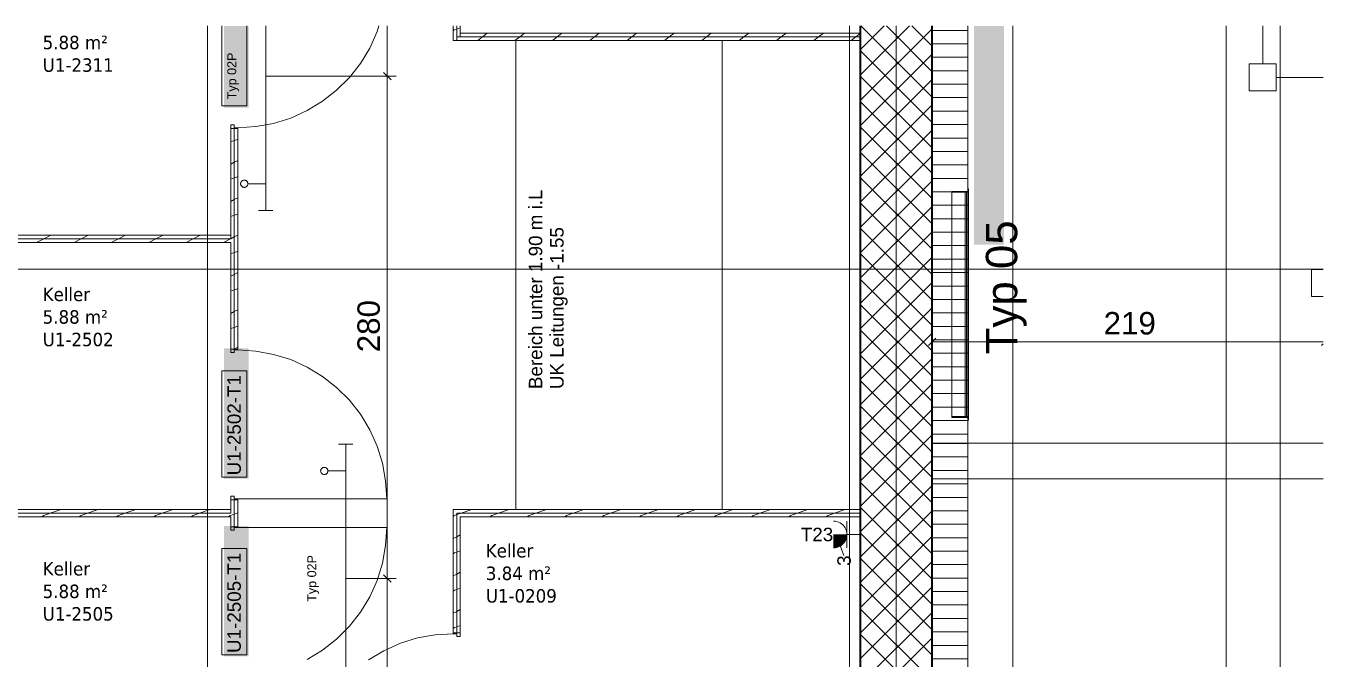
# Model space of a CAD drawing. Extents: x -1132 to 613, y -179 to 712.
# Drawn here: x 30.1 to 174.7, y 286.6 to 357.2 of the extents above; entities that cross this region are included whole.
import ezdxf
from ezdxf.lldxf.tags import DXFTag

# ---------------------------------------------------------------- set-up
doc = ezdxf.new("R2010")
doc.units = 0
doc.layers.get('0').update_dxf_attribs({"lineweight": 13})
for name, color, linetype, lineweight in [('A-AREA-____-IDEN', 7, 'Continuous', 5), ('A-DETL-____-HDLN', 7, '_Verdeckte Linien_', 9), ('A-DOOR-____-IDEN', 7, 'Continuous', 5), ('A-DOOR-FRAM-MCUT', 7, 'Continuous', 9), ('A-DOOR-OPNG-OTLN', 7, 'Continuous', 9), ('A-FLOR-____-OVHD', 7, 'Strichpunkt - Fein', 9), ('A-WALL-____-MCUT', 7, 'Continuous', 35), ('A-WALL-____-PATT', 7, 'Continuous', 35), ('A-WALL-FNSH-MCUT', 7, 'Continuous', 35), ('E-LITE-EQPM-OTLN', 7, 'Continuous', 9), ('S-COLS-____-OTLN', 7, 'Continuous', 9), ('S-GRID-____-OTLN', 7, 'Continuous', 5), ('Text', 7, 'Continuous', 5)]:
    doc.layers.add(name, color=color, linetype=linetype, lineweight=lineweight)
for name, color, linetype, lineweight, true_color in [('A-DETL-____-OTLN', 5, 'Continuous', 9, 0x0000ff), ('EL01_VVV_Mass', 7, 'Continuous', 13, 0xb2b200), ('EL01_WAN_HLKS', 5, 'Continuous', 13, 0x0000ff), ('EL01_WAN_Kraft', 1, 'Continuous', 13, 0xff0000), ('EL01_WAN_Leuchten', 7, 'Continuous', 13, 0x0080ff), ('EL01_WAN_Leuchtentyp', 7, 'Continuous', 13, 0x0099ff)]:
    doc.layers.add(name, color=color, linetype=linetype, lineweight=lineweight, true_color=true_color)
doc.styles.get("Standard").update_dxf_attribs({"font": 'arial.ttf'})
tags = doc.linetypes.add('_Rasterlinie_', pattern=[0.375, 0.2, -0.05, 0.075, -0.05]).pattern_tags.tags
tags[10:11] = [DXFTag(74, 4), DXFTag(75, 0), DXFTag(340, '0'), DXFTag(46, 1.0), DXFTag(50, 0.0), DXFTag(44, 0.0), DXFTag(45, 0.0)]
tags[8:9] = [DXFTag(74, 4), DXFTag(75, 0), DXFTag(340, '0'), DXFTag(46, 1.0), DXFTag(50, 0.0), DXFTag(44, 0.0), DXFTag(45, 0.0)]
tags[6:7] = [DXFTag(74, 4), DXFTag(75, 0), DXFTag(340, '0'), DXFTag(46, 1.0), DXFTag(50, 0.0), DXFTag(44, 0.0), DXFTag(45, 0.0)]
tags[4:5] = [DXFTag(74, 4), DXFTag(75, 0), DXFTag(340, '0'), DXFTag(46, 1.0), DXFTag(50, 0.0), DXFTag(44, 0.0), DXFTag(45, 0.0)]
tags = doc.linetypes.add('_Verdeckte Linien_', pattern=[0.15, 0.1, -0.05]).pattern_tags.tags
tags[6:7] = [DXFTag(74, 4), DXFTag(75, 0), DXFTag(340, '0'), DXFTag(46, 1.0), DXFTag(50, 0.0), DXFTag(44, 0.0), DXFTag(45, 0.0)]
tags[4:5] = [DXFTag(74, 4), DXFTag(75, 0), DXFTag(340, '0'), DXFTag(46, 1.0), DXFTag(50, 0.0), DXFTag(44, 0.0), DXFTag(45, 0.0)]
tags = doc.linetypes.add('Gestrichelt', pattern=[0.1, 0.05, -0.05]).pattern_tags.tags
tags[6:7] = [DXFTag(74, 4), DXFTag(75, 0), DXFTag(340, '0'), DXFTag(46, 1.0), DXFTag(50, 0.0), DXFTag(44, 0.0), DXFTag(45, 0.0)]
tags[4:5] = [DXFTag(74, 4), DXFTag(75, 0), DXFTag(340, '0'), DXFTag(46, 1.0), DXFTag(50, 0.0), DXFTag(44, 0.0), DXFTag(45, 0.0)]
tags = doc.linetypes.add('Strichpunkt - Fein', pattern=[0.2, 0.1, -0.05, 0, -0.05]).pattern_tags.tags
tags[10:11] = [DXFTag(74, 4), DXFTag(75, 0), DXFTag(340, '0'), DXFTag(46, 1.0), DXFTag(50, 0.0), DXFTag(44, 0.0), DXFTag(45, 0.0)]
tags[8:9] = [DXFTag(74, 4), DXFTag(75, 0), DXFTag(340, '0'), DXFTag(46, 1.0), DXFTag(50, 0.0), DXFTag(44, 0.0), DXFTag(45, 0.0)]
tags[6:7] = [DXFTag(74, 4), DXFTag(75, 0), DXFTag(340, '0'), DXFTag(46, 1.0), DXFTag(50, 0.0), DXFTag(44, 0.0), DXFTag(45, 0.0)]
tags[4:5] = [DXFTag(74, 4), DXFTag(75, 0), DXFTag(340, '0'), DXFTag(46, 1.0), DXFTag(50, 0.0), DXFTag(44, 0.0), DXFTag(45, 0.0)]

# ---------------------------------------------------------------- blocks, each defined once
blk = doc.blocks.new('Referenz-A0UJ2V7QXE', base_point=(-1140.16, -173.77))
at = {"layer": 'A-DETL-____-HDLN', "color": 0, "linetype": '_Verdeckte Linien_', "ltscale": 0.13}
for p, q in [((163.91, -102.04), (163.91, 357.16)), ((163.91, 357.16), (163.91, -102.04)), ((169.91, 357.16), (169.91, 205.56)), ((169.91, 306.73), (169.91, 205.56))]:
    blk.add_line(p, q, dxfattribs=at)
at = {"layer": 'A-DETL-____-OTLN', "color": 0, "linetype": 'Gestrichelt', "ltscale": 0.13}
for p, q in [((84.71, 355.55), (84.71, 303.24)), ((107.71, 303.24), (107.71, 355.55))]:
    blk.add_line(p, q, dxfattribs=at)
at = {"layer": 'A-DOOR-____-IDEN', "color": 0, "linetype": 'Continuous', "ltscale": 0.13}
for p, q in [((51.92, 348.24), (51.92, 357.16)), ((54.7, 357.16), (54.7, 348.24)), ((54.7, 348.24), (51.92, 348.24)), ((51.92, 306.86), (51.92, 318.7)), ((51.92, 318.7), (54.7, 318.7)), ((54.7, 318.7), (54.7, 306.86)), ((54.7, 306.86), (51.92, 306.86)), ((51.92, 287.06), (51.92, 298.9)), ((51.92, 298.9), (54.7, 298.9)), ((54.7, 298.9), (54.7, 287.06)), ((54.7, 287.06), (51.92, 287.06))]:
    blk.add_line(p, q, dxfattribs=at)
at = {"layer": 'A-DOOR-____-IDEN', "color": 7, "linetype": 'Continuous', "ltscale": 0.13, "true_color": 0xffffff}
for points in [[(52.17, 348.07), (54.92, 348.07), (52.17, 357.16)], [(54.92, 348.07), (52.17, 357.16), (54.92, 357.16)], [(52.17, 306.69), (54.92, 306.69), (52.17, 321.23)], [(54.92, 306.69), (52.17, 321.23), (54.92, 321.23)], [(52.17, 286.89), (54.92, 286.89), (52.17, 301.43)], [(54.92, 286.89), (52.17, 301.43), (54.92, 301.43)]]:
    blk.add_solid(points, dxfattribs=at)
at = {"layer": 'A-DOOR-FRAM-MCUT', "color": 0, "linetype": 'Continuous', "ltscale": 0.13}
for p, q in [((52.91, 346.12), (53.31, 346.12)), ((52.91, 345.72), (52.91, 346.12)), ((53.71, 345.72), (52.91, 345.72)), ((53.31, 346.12), (53.31, 345.82)), ((53.31, 345.82), (53.71, 345.82)), ((53.71, 345.82), (53.71, 345.72)), ((53.71, 321.14), (52.91, 321.14)), ((52.91, 321.14), (52.91, 320.74)), ((53.71, 321.04), (53.71, 321.14)), ((52.91, 320.74), (53.31, 320.74)), ((53.31, 320.74), (53.31, 321.04)), ((53.31, 321.04), (53.71, 321.04)), ((53.31, 304.74), (52.91, 304.74)), ((52.91, 304.74), (52.91, 304.34)), ((52.91, 304.34), (53.71, 304.34)), ((53.31, 304.44), (53.31, 304.74)), ((53.71, 304.44), (53.31, 304.44)), ((53.71, 304.34), (53.71, 304.44)), ((52.91, 301.34), (53.71, 301.34)), ((52.91, 300.94), (52.91, 301.34)), ((53.31, 300.94), (52.91, 300.94)), ((53.31, 301.24), (53.31, 300.94)), ((53.71, 301.24), (53.31, 301.24)), ((53.71, 301.34), (53.71, 301.24)), ((77.71, 289.51), (78.51, 289.51)), ((77.71, 289.41), (77.71, 289.51)), ((78.11, 289.41), (77.71, 289.41)), ((78.11, 289.11), (78.11, 289.41)), ((78.51, 289.51), (78.51, 289.11)), ((78.51, 289.11), (78.11, 289.11))]:
    blk.add_line(p, q, dxfattribs=at)
at = {"layer": 'A-DOOR-OPNG-OTLN', "color": 0, "linetype": 'Continuous', "ltscale": 0.13}
for p, q in [((68.41, 354.7), (69.23, 356.53)), ((69.23, 356.53), (69.43, 357.16)), ((67.37, 352.99), (68.41, 354.7)), ((66.14, 351.41), (67.37, 352.99)), ((64.72, 349.99), (66.14, 351.41)), ((61.43, 347.72), (63.14, 348.76)), ((63.14, 348.76), (64.72, 349.99)), ((59.6, 346.9), (61.43, 347.72)), ((53.71, 345.82), (55.71, 345.94)), ((55.71, 345.94), (57.69, 346.3)), ((57.69, 346.3), (59.6, 346.9)), ((55.71, 320.92), (53.71, 321.04)), ((57.69, 320.55), (55.71, 320.92)), ((59.6, 319.96), (57.69, 320.55)), ((61.43, 319.14), (59.6, 319.96)), ((63.14, 318.1), (61.43, 319.14)), ((64.72, 316.86), (63.14, 318.1)), ((66.14, 315.44), (64.72, 316.86)), ((67.37, 313.87), (66.14, 315.44)), ((68.41, 312.15), (67.37, 313.87)), ((69.23, 310.32), (68.41, 312.15)), ((69.83, 308.41), (69.23, 310.32)), ((70.19, 306.44), (69.83, 308.41)), ((70.31, 304.44), (70.19, 306.44)), ((53.71, 304.44), (70.31, 304.44)), ((53.71, 301.24), (70.31, 301.24)), ((70.19, 299.24), (70.31, 301.24)), ((69.83, 297.26), (70.19, 299.24)), ((69.23, 295.35), (69.83, 297.26)), ((68.41, 293.52), (69.23, 295.35)), ((67.37, 291.81), (68.41, 293.52)), ((66.14, 290.23), (67.37, 291.81)), ((64.72, 288.81), (66.14, 290.23)), ((75.71, 289.29), (73.74, 288.93)), ((77.71, 289.41), (75.71, 289.29)), ((63.14, 287.57), (64.72, 288.81)), ((71.83, 288.34), (70, 287.51)), ((73.74, 288.93), (71.83, 288.34)), ((61.43, 286.54), (63.14, 287.57)), ((70, 287.51), (68.28, 286.48))]:
    blk.add_line(p, q, dxfattribs=at)
at = {"layer": 'A-FLOR-____-OVHD', "color": 0, "linetype": 'Strichpunkt - Fein', "ltscale": 0.13}
for p, q in [((121.91, 357.16), (121.91, 212.76)), ((174.71, 310.66), (131.11, 310.66)), ((131.11, 306.66), (174.71, 306.66))]:
    blk.add_line(p, q, dxfattribs=at)
at = {"layer": 'A-WALL-____-MCUT', "color": 0, "linetype": 'Continuous', "lineweight": 9, "ltscale": 0.13}
for p, q in [((78.11, 355.55), (78.11, 357.16)), ((123.11, 355.95), (78.11, 355.95)), ((78.51, 356.35), (78.51, 355.95)), ((135.11, 211.56), (135.11, 357.16)), ((53.31, 321.14), (53.31, 345.72)), ((52.91, 333.43), (-96.59, 333.43)), ((52.91, 333.43), (52.91, 333.83)), ((53.31, 301.34), (53.31, 304.34)), ((52.91, 302.84), (-101.49, 302.84)), ((52.91, 302.84), (52.91, 303.24)), ((123.11, 302.84), (78.11, 302.84)), ((78.11, 289.51), (78.11, 302.84))]:
    blk.add_line(p, q, dxfattribs=at)
at = {"layer": 'A-WALL-____-MCUT', "color": 0, "linetype": 'Continuous', "ltscale": 0.35}
for p, q in [((123.11, 357.16), (123.11, 355.95)), ((123.11, 355.95), (123.11, 211.56)), ((131.11, 211.56), (131.11, 357.16))]:
    blk.add_line(p, q, dxfattribs=at)
at = {"layer": 'A-WALL-____-PATT', "color": 0, "linetype": 'Continuous', "lineweight": 9, "ltscale": 0.13}
for p, q in [((77.84, 356.72), (77.71, 356.63)), ((78.11, 356.82), (77.87, 356.74)), ((78.51, 356.95), (78.11, 356.82)), ((80.98, 355.95), (80.45, 355.55)), ((81.51, 356.35), (80.98, 355.95)), ((85.14, 355.95), (84.61, 355.55)), ((85.68, 356.35), (85.14, 355.95)), ((89.31, 355.95), (88.78, 355.55)), ((89.84, 356.35), (89.31, 355.95)), ((93.47, 355.95), (92.94, 355.55)), ((94.01, 356.35), (93.47, 355.95)), ((97.64, 355.95), (97.11, 355.55)), ((98.17, 356.35), (97.64, 355.95)), ((101.8, 355.95), (101.27, 355.55)), ((102.34, 356.35), (101.8, 355.95)), ((105.97, 355.95), (105.44, 355.55)), ((106.5, 356.35), (105.97, 355.95)), ((110.13, 355.95), (109.6, 355.55)), ((110.67, 356.35), (110.13, 355.95)), ((114.3, 355.95), (113.77, 355.55)), ((114.83, 356.35), (114.3, 355.95)), ((118.46, 355.95), (117.93, 355.55)), ((119, 356.35), (118.46, 355.95)), ((122.63, 355.95), (122.1, 355.55)), ((123.11, 356.32), (122.63, 355.95)), ((123.11, 354.5), (125.77, 357.16)), ((123.11, 351.68), (128.6, 357.16)), ((123.11, 348.85), (131.11, 356.85)), ((131.11, 349.24), (123.19, 357.16)), ((131.11, 352.06), (126.02, 357.16)), ((131.11, 354.89), (128.84, 357.16)), ((131.11, 356.67), (135.11, 356.67)), ((131.11, 346.41), (123.11, 354.41)), ((131.11, 355.17), (135.11, 355.17)), ((123.11, 346.02), (131.11, 354.02)), ((131.11, 353.67), (135.11, 353.67)), ((131.11, 343.58), (123.11, 351.58)), ((131.11, 352.17), (135.11, 352.17)), ((123.11, 343.19), (131.11, 351.19)), ((131.11, 350.67), (135.11, 350.67)), ((131.11, 340.75), (123.11, 348.75)), ((131.11, 349.17), (135.11, 349.17)), ((123.11, 340.36), (131.11, 348.36)), ((131.11, 347.67), (135.11, 347.67)), ((131.11, 337.92), (123.11, 345.92)), ((131.11, 346.17), (135.11, 346.17)), ((53.31, 344.39), (52.91, 344.25)), ((53.71, 344.52), (53.31, 344.39)), ((123.11, 337.53), (131.11, 345.53)), ((131.11, 344.67), (135.11, 344.67)), ((131.11, 335.09), (123.11, 343.09)), ((131.11, 343.17), (135.11, 343.17)), ((53.31, 341.97), (52.91, 341.77)), ((53.71, 342.17), (53.31, 341.97)), ((123.11, 334.7), (131.11, 342.7)), ((131.11, 341.67), (135.11, 341.67)), ((53.31, 340.22), (52.91, 340.09)), ((53.71, 340.35), (53.31, 340.22)), ((131.11, 332.27), (123.11, 340.27)), ((131.11, 340.17), (135.11, 340.17)), ((123.11, 331.88), (131.11, 339.88)), ((131.11, 338.67), (135.11, 338.67)), ((53.31, 337.8), (52.91, 337.6)), ((53.71, 338), (53.31, 337.8)), ((131.11, 329.44), (123.11, 337.44)), ((123.11, 329.05), (131.11, 337.05)), ((131.11, 337.17), (135.11, 337.17)), ((53.31, 336.06), (52.91, 335.92)), ((53.71, 336.19), (53.31, 336.06)), ((131.11, 335.67), (135.11, 335.67)), ((131.11, 326.61), (123.11, 334.61)), ((123.11, 326.22), (131.11, 334.22)), ((131.11, 334.17), (135.11, 334.17)), ((32.07, 333.43), (31.27, 333.03)), ((32.87, 333.83), (32.07, 333.43)), ((36.24, 333.43), (35.44, 333.03)), ((37.04, 333.83), (36.24, 333.43)), ((40.4, 333.43), (39.6, 333.03)), ((41.2, 333.83), (40.4, 333.43)), ((44.57, 333.43), (43.77, 333.03)), ((45.37, 333.83), (44.57, 333.43)), ((48.73, 333.43), (47.93, 333.03)), ((49.53, 333.83), (48.73, 333.43)), ((52.9, 333.43), (52.1, 333.03)), ((52.91, 333.44), (52.9, 333.43)), ((53.31, 333.64), (52.91, 333.44)), ((53.71, 333.84), (53.31, 333.64)), ((131.11, 332.67), (135.11, 332.67)), ((53.31, 331.89), (52.91, 331.76)), ((53.71, 332.02), (53.31, 331.89)), ((131.11, 323.78), (123.11, 331.78)), ((123.11, 323.39), (131.11, 331.39)), ((131.11, 331.17), (135.11, 331.17)), ((53.31, 329.47), (52.91, 329.27)), ((53.71, 329.67), (53.31, 329.47)), ((131.11, 320.95), (123.11, 328.95)), ((123.11, 320.56), (131.11, 328.56)), ((131.11, 329.67), (135.11, 329.67)), ((53.31, 327.73), (52.91, 327.59)), ((53.71, 327.86), (53.31, 327.73)), ((131.11, 328.17), (135.11, 328.17)), ((53.71, 325.51), (53.31, 325.31)), ((131.11, 318.12), (123.11, 326.12)), ((123.11, 317.73), (131.11, 325.73)), ((131.11, 326.67), (135.11, 326.67)), ((53.31, 325.31), (52.91, 325.11)), ((131.11, 325.17), (135.11, 325.17)), ((53.31, 323.56), (52.91, 323.43)), ((53.71, 323.69), (53.31, 323.56)), ((131.11, 315.3), (123.11, 323.3)), ((123.11, 314.91), (131.11, 322.91)), ((131.11, 323.67), (135.11, 323.67)), ((53.31, 321.14), (53.3, 321.14)), ((53.71, 321.34), (53.31, 321.14)), ((131.11, 322.17), (135.11, 322.17)), ((131.11, 312.47), (123.11, 320.47)), ((123.11, 312.08), (131.11, 320.08)), ((131.11, 320.67), (135.11, 320.67)), ((131.11, 319.17), (135.11, 319.17)), ((131.11, 309.64), (123.11, 317.64)), ((123.11, 309.25), (131.11, 317.25)), ((131.11, 317.67), (135.11, 317.67)), ((131.11, 316.17), (135.11, 316.17)), ((131.11, 306.81), (123.11, 314.81)), ((123.11, 306.42), (131.11, 314.42)), ((131.11, 314.67), (135.11, 314.67)), ((131.11, 313.17), (135.11, 313.17)), ((131.11, 303.98), (123.11, 311.98)), ((123.11, 303.59), (131.11, 311.59)), ((131.11, 311.67), (135.11, 311.67)), ((131.11, 310.61), (135.11, 310.61)), ((131.11, 301.15), (123.11, 309.15)), ((123.11, 300.76), (131.11, 308.76)), ((131.11, 309.11), (135.11, 309.11)), ((131.11, 307.61), (135.11, 307.61)), ((131.11, 298.32), (123.11, 306.32)), ((123.11, 297.94), (131.11, 305.94)), ((131.11, 306.11), (135.11, 306.11)), ((53.02, 304.34), (52.91, 304.28)), ((131.11, 304.61), (135.11, 304.61)), ((32.03, 302.58), (31.84, 302.44)), ((32.79, 302.84), (32.06, 302.59)), ((33.99, 303.24), (32.79, 302.84)), ((36.19, 302.58), (36, 302.44)), ((36.95, 302.84), (36.22, 302.59)), ((38.15, 303.24), (36.95, 302.84)), ((40.36, 302.58), (40.17, 302.44)), ((41.12, 302.84), (40.39, 302.59)), ((42.32, 303.24), (41.12, 302.84)), ((44.52, 302.58), (44.33, 302.44)), ((45.28, 302.84), (44.55, 302.59)), ((46.48, 303.24), (45.28, 302.84)), ((48.69, 302.58), (48.5, 302.44)), ((49.44, 302.84), (48.72, 302.59)), ((50.64, 303.24), (49.44, 302.84)), ((52.85, 302.58), (52.66, 302.44)), ((52.91, 302.6), (52.88, 302.59)), ((53.31, 302.74), (52.91, 302.6)), ((53.71, 302.87), (53.31, 302.74)), ((77.84, 302.58), (77.71, 302.48)), ((78.11, 302.68), (77.87, 302.59)), ((78.6, 302.84), (78.11, 302.68)), ((79.8, 303.24), (78.6, 302.84)), ((82.01, 302.58), (81.82, 302.44)), ((82.76, 302.84), (82.04, 302.59)), ((83.96, 303.24), (82.76, 302.84)), ((86.18, 302.58), (85.98, 302.44)), ((86.93, 302.84), (86.2, 302.59)), ((88.13, 303.24), (86.93, 302.84)), ((90.34, 302.58), (90.15, 302.44)), ((91.09, 302.84), (90.37, 302.59)), ((92.29, 303.24), (91.09, 302.84)), ((94.51, 302.58), (94.31, 302.44)), ((95.26, 302.84), (94.53, 302.6)), ((96.46, 303.24), (95.26, 302.84)), ((98.67, 302.58), (98.48, 302.44)), ((99.42, 302.84), (98.7, 302.6)), ((100.62, 303.24), (99.42, 302.84)), ((102.84, 302.58), (102.64, 302.44)), ((103.59, 302.84), (102.86, 302.6)), ((104.79, 303.24), (103.59, 302.84)), ((107, 302.58), (106.81, 302.44)), ((107.75, 302.84), (107.03, 302.6)), ((108.95, 303.24), (107.75, 302.84)), ((111.17, 302.58), (110.97, 302.44)), ((111.92, 302.84), (111.19, 302.6)), ((113.12, 303.24), (111.92, 302.84)), ((115.33, 302.58), (115.14, 302.44)), ((116.08, 302.84), (115.36, 302.6)), ((117.28, 303.24), (116.08, 302.84)), ((119.5, 302.58), (119.3, 302.44)), ((120.24, 302.84), (119.52, 302.6)), ((121.44, 303.24), (120.24, 302.84)), ((131.11, 295.5), (123.11, 303.5)), ((123.11, 295.11), (131.11, 303.11)), ((131.11, 303.11), (135.11, 303.11)), ((131.11, 301.61), (135.11, 301.61)), ((78.11, 300.22), (77.71, 300.02)), ((78.51, 300.42), (78.11, 300.22)), ((131.11, 292.67), (123.11, 300.67)), ((123.11, 292.28), (131.11, 300.28)), ((131.11, 300.11), (135.11, 300.11)), ((77.85, 298.42), (77.71, 298.32)), ((78.11, 298.51), (77.87, 298.43)), ((78.51, 298.64), (78.11, 298.51)), ((131.11, 298.61), (135.11, 298.61)), ((131.11, 289.84), (123.11, 297.84)), ((123.11, 289.45), (131.11, 297.45)), ((131.11, 297.11), (135.11, 297.11)), ((78.11, 296.06), (77.71, 295.86)), ((78.51, 296.26), (78.11, 296.06)), ((131.11, 295.61), (135.11, 295.61)), ((77.85, 294.25), (77.71, 294.15)), ((78.11, 294.35), (77.87, 294.27)), ((78.51, 294.48), (78.11, 294.35)), ((131.11, 287.01), (123.11, 295.01)), ((123.11, 286.62), (131.11, 294.62)), ((131.11, 294.11), (135.11, 294.11)), ((131.11, 284.18), (123.11, 292.18)), ((131.11, 292.61), (135.11, 292.61)), ((78.11, 291.89), (77.71, 291.69)), ((78.51, 292.09), (78.11, 291.89)), ((123.11, 283.79), (131.11, 291.79)), ((131.11, 291.11), (135.11, 291.11)), ((77.85, 290.09), (77.71, 289.99)), ((78.11, 290.18), (77.87, 290.1)), ((78.51, 290.31), (78.11, 290.18)), ((131.11, 281.35), (123.11, 289.35)), ((131.11, 289.61), (135.11, 289.61)), ((123.11, 280.96), (131.11, 288.96)), ((131.11, 288.11), (135.11, 288.11)), ((131.11, 286.61), (135.11, 286.61))]:
    blk.add_line(p, q, dxfattribs=at)
at = {"layer": 'A-WALL-FNSH-MCUT', "color": 0, "linetype": 'Continuous', "lineweight": 9, "ltscale": 0.13}
for p, q in [((77.71, 357.16), (77.71, 355.55)), ((78.51, 356.35), (78.51, 357.16)), ((123.11, 356.35), (78.51, 356.35)), ((77.71, 355.55), (123.11, 355.55)), ((52.91, 345.72), (52.91, 333.83)), ((53.71, 345.72), (52.91, 345.72)), ((53.71, 321.14), (53.71, 345.72)), ((52.91, 333.83), (-96.59, 333.83)), ((-96.59, 333.03), (52.91, 333.03)), ((52.91, 333.03), (52.91, 321.14)), ((52.91, 321.14), (53.71, 321.14)), ((52.91, 304.34), (52.91, 303.24)), ((53.71, 304.34), (52.91, 304.34)), ((53.71, 301.34), (53.71, 304.34)), ((52.91, 303.24), (-101.49, 303.24)), ((-101.49, 302.44), (52.91, 302.44)), ((52.91, 302.44), (52.91, 301.34)), ((123.11, 303.24), (77.71, 303.24)), ((77.71, 303.24), (77.71, 289.51)), ((78.51, 302.44), (123.11, 302.44)), ((78.51, 289.51), (78.51, 302.44)), ((52.91, 301.34), (53.71, 301.34)), ((77.71, 289.51), (78.51, 289.51))]:
    blk.add_line(p, q, dxfattribs=at)
at = {"layer": 'E-LITE-EQPM-OTLN', "color": 0, "linetype": 'Continuous', "ltscale": 0.13}
for p, q in [((135.15, 339.02), (135.11, 339.02)), ((135.11, 339.02), (135.15, 339.02)), ((135.11, 338.62), (135.15, 338.62)), ((135.15, 338.62), (135.11, 338.62)), ((135.15, 313.23), (135.15, 339.02)), ((135.15, 339.02), (135.15, 338.62)), ((135.15, 313.62), (135.15, 338.62)), ((135.15, 338.62), (135.15, 313.62)), ((135.15, 313.62), (135.15, 338.62)), ((135.11, 313.62), (135.15, 313.62)), ((135.11, 313.62), (135.15, 313.62)), ((135.15, 313.23), (135.11, 313.23)), ((135.15, 313.23), (135.11, 313.23)), ((135.15, 313.62), (135.15, 313.23))]:
    blk.add_line(p, q, dxfattribs=at)
at = {"layer": 'S-COLS-____-OTLN', "color": 0, "linetype": 'Continuous', "ltscale": 0.13}
blk.add_line((140.11, 267.85), (140.11, 357.16), dxfattribs=at)
at = {"layer": 'S-GRID-____-OTLN', "color": 0, "linetype": '_Rasterlinie_', "ltscale": 0.13}
for p, q in [((50.31, 173.56), (50.31, 357.16)), ((127.11, 173.56), (127.11, 357.16)), ((-162.72, 330.06), (174.71, 330.06))]:
    blk.add_line(p, q, dxfattribs=at)
at = {"layer": 'Text', "color": 7, "linetype": 'Continuous', "ltscale": 0.13, "true_color": 0xffffff}
for points in [[(135.79, 332.77), (139.12, 332.77), (135.79, 357.16)], [(139.12, 332.77), (135.79, 357.16), (139.12, 357.16)]]:
    blk.add_solid(points, dxfattribs=at)
at = {"layer": 'A-AREA-____-IDEN', "color": 0, "linetype": 'Continuous', "ltscale": 0.13, "char_height": 1.5, "attachment_point": 1}
for s, insert in [('{\\W0.9;\\fVerdana;5.88 m²}', (31.95, 356.07)), ('{\\W0.9;\\fVerdana;U1-2311}', (31.95, 353.55)), ('{\\W0.9;\\fVerdana;Keller}', (31.95, 327.99)), ('{\\W0.9;\\fVerdana;5.88 m²}', (31.95, 325.47)), ('{\\W0.9;\\fVerdana;U1-2502}', (31.95, 322.96)), ('{\\W0.9;\\fVerdana;Keller}', (81.36, 299.41)), ('{\\W0.9;\\fVerdana;Keller}', (31.95, 297.4)), ('{\\W0.9;\\fVerdana;3.84 m²}', (81.36, 296.89)), ('{\\W0.9;\\fVerdana;5.88 m²}', (31.95, 294.88)), ('{\\W0.9;\\fVerdana;U1-0209}', (81.36, 294.38)), ('{\\W0.9;\\fVerdana;U1-2505}', (31.95, 292.37))]:
    blk.add_mtext(s, dxfattribs=dict(at, insert=insert))
at = {"layer": 'A-DOOR-____-IDEN', "color": 0, "linetype": 'Continuous', "ltscale": 0.13, "char_height": 1.5, "attachment_point": 1, "rotation": 90}
for s, insert in [('{\\fArial;U1-2502-T1}', (52.54, 307.06)), ('{\\fArial;U1-2505-T1}', (52.54, 287.26))]:
    blk.add_mtext(s, dxfattribs=dict(at, insert=insert))
at = {"layer": 'Text', "color": 0, "linetype": 'Continuous', "ltscale": 0.13, "char_height": 1.5, "attachment_point": 1, "rotation": 90}
for s, insert in [('{\\fArial;Bereich unter 1.90 m i.L}', (86.15, 316.68)), ('{\\fArial;UK Leitungen -1.55}', (88.53, 316.68))]:
    blk.add_mtext(s, dxfattribs=dict(at, insert=insert))
blk = doc.blocks.new('Maß-A0UJ2VC4XE', base_point=(130.7, 320.93))
at = {"color": 0, "lineweight": -2}
for p, q in [((131.12, 320.93), (131.12, 330.06)), ((130.7, 321.52), (131.53, 322.35)), ((174.71, 321.93), (131.12, 321.93)), ((174.52, 321.52), (174.71, 321.71))]:
    blk.add_line(p, q, dxfattribs=at)
at = {"color": 0, "lineweight": -2, "insert": (150.24, 325.27), "char_height": 2.5, "attachment_point": 1}
blk.add_mtext('{\\fArial;219}', dxfattribs=at)
blk = doc.blocks.new('IfcFlowTerminal-A0UJ2VCKXE', base_point=(133.32, 313.23))
at = {"color": 0, "lineweight": -2}
for p, q in [((135.12, 338.72), (133.32, 338.72)), ((133.32, 338.72), (133.32, 313.52)), ((135.12, 338.72), (133.32, 338.72)), ((133.32, 338.72), (133.32, 338.72)), ((133.32, 338.72), (133.32, 313.52)), ((133.32, 313.62), (133.32, 338.62)), ((133.32, 338.62), (135.16, 338.62)), ((133.32, 338.62), (133.32, 338.62)), ((133.32, 338.62), (135.16, 338.62)), ((133.32, 338.62), (133.32, 313.62)), ((134.8, 338.62), (134.8, 338.62)), ((134.8, 338.62), (134.8, 313.62)), ((134.8, 313.62), (134.8, 338.62)), ((134.96, 338.62), (134.8, 338.62)), ((134.8, 338.62), (134.96, 338.62)), ((134.96, 338.62), (134.96, 313.62)), ((134.96, 313.62), (134.96, 338.62)), ((134.96, 338.62), (134.96, 338.62)), ((135.16, 339.02), (135.12, 339.02)), ((135.12, 339.02), (135.12, 313.23)), ((135.16, 339.02), (135.12, 339.02)), ((135.12, 339.02), (135.12, 339.02)), ((135.12, 313.23), (135.12, 339.02)), ((135.12, 313.52), (135.12, 338.72)), ((135.12, 338.72), (135.12, 338.72)), ((135.12, 338.72), (135.12, 313.52)), ((135.16, 313.23), (135.16, 339.02)), ((135.16, 339.02), (135.16, 339.02)), ((135.16, 339.02), (135.16, 313.23)), ((135.16, 338.62), (135.16, 313.62)), ((135.16, 338.62), (135.16, 338.62)), ((135.16, 338.62), (135.16, 313.62)), ((133.32, 313.62), (133.32, 313.62)), ((133.32, 313.62), (135.16, 313.62)), ((135.16, 313.62), (133.32, 313.62)), ((135.12, 313.52), (133.32, 313.52)), ((133.32, 313.52), (133.32, 313.52)), ((133.32, 313.52), (135.12, 313.52)), ((134.8, 313.62), (134.8, 313.62)), ((134.8, 313.62), (134.96, 313.62)), ((134.8, 313.62), (134.96, 313.62)), ((134.96, 313.62), (134.96, 313.62)), ((135.12, 313.52), (135.12, 313.52)), ((135.16, 313.23), (135.12, 313.23)), ((135.12, 313.23), (135.12, 313.23)), ((135.12, 313.23), (135.16, 313.23)), ((135.16, 313.62), (135.16, 313.62)), ((135.16, 313.23), (135.16, 313.23))]:
    blk.add_line(p, q, dxfattribs=at)
blk = doc.blocks.new('Maß-A0UJ2VCMXE', base_point=(56.82, 351.16))
at = {"color": 0, "lineweight": -2}
for p, q in [((70.37, 351.57), (70.37, 357.16)), ((71.37, 351.57), (56.82, 351.57)), ((69.96, 351.98), (70.79, 351.16))]:
    blk.add_line(p, q, dxfattribs=at)
blk = doc.blocks.new('Maß-A0UJ2VCUXE', base_point=(65.74, 295.14))
at = {"color": 0, "lineweight": -2}
for p, q in [((71.37, 351.57), (65.74, 351.57)), ((69.96, 351.98), (70.79, 351.16)), ((70.37, 295.55), (70.37, 351.57)), ((71.37, 295.55), (65.74, 295.55)), ((69.96, 295.97), (70.79, 295.14))]:
    blk.add_line(p, q, dxfattribs=at)
at = {"color": 0, "lineweight": -2, "insert": (67.04, 320.78), "char_height": 2.5, "attachment_point": 1, "rotation": 90}
blk.add_mtext('{\\fArial;280}', dxfattribs=at)
blk = doc.blocks.new('Steckdose T23_ AP_ 3-fach-A0UJ2VE4XE', base_point=(116.48, 296.97))
at = {"color": 0, "lineweight": -2}
for p, q in [((120.12, 301.97), (120.31, 301.96)), ((120.31, 301.96), (120.5, 301.92)), ((120.5, 301.92), (120.69, 301.86)), ((120.69, 301.86), (120.87, 301.77)), ((120.87, 301.77), (121.03, 301.66)), ((121.03, 301.66), (121.18, 301.53)), ((121.18, 301.53), (121.31, 301.39)), ((121.31, 301.39), (121.41, 301.22)), ((121.41, 301.22), (121.5, 301.05)), ((121.5, 301.05), (121.56, 300.86)), ((121.56, 300.86), (121.6, 300.67)), ((121.62, 301.97), (121.62, 298.97)), ((120.76, 299.55), (121.27, 298.13)), ((121.18, 299.41), (121.03, 299.28)), ((121.31, 299.56), (121.18, 299.41)), ((121.41, 299.72), (121.31, 299.56)), ((121.5, 299.9), (121.41, 299.72)), ((121.56, 300.09), (121.5, 299.9)), ((121.6, 300.28), (121.56, 300.09)), ((121.6, 300.67), (121.62, 300.47)), ((121.62, 300.47), (121.6, 300.28)), ((121.62, 300.47), (123.12, 300.47)), ((120.31, 298.99), (120.12, 298.97)), ((120.5, 299.02), (120.31, 298.99)), ((120.69, 299.09), (120.5, 299.02)), ((120.87, 299.17), (120.69, 299.09)), ((121.03, 299.28), (120.87, 299.17))]:
    blk.add_line(p, q, dxfattribs=at)
for points in [[(121.56, 300.09), (120.12, 300.09), (121.62, 300.47)], [(120.12, 300.09), (121.62, 300.47), (120.12, 300.47)], [(121.41, 299.72), (120.12, 299.72), (121.56, 300.09)], [(120.12, 299.72), (121.56, 300.09), (120.12, 300.09)], [(121.18, 299.41), (120.12, 299.41), (121.41, 299.72)], [(120.12, 299.41), (121.41, 299.72), (120.12, 299.72)], [(120.87, 299.17), (120.12, 299.17), (121.18, 299.41)], [(120.12, 299.17), (121.18, 299.41), (120.12, 299.41)], [(120.5, 299.02), (120.12, 299.02), (120.87, 299.17)], [(120.12, 299.02), (120.87, 299.17), (120.12, 299.17)], [(120.12, 298.97), (120.5, 299.02), (120.12, 299.02)]]:
    blk.add_solid(points, dxfattribs=at)
at = {"color": 0, "lineweight": -2, "insert": (116.48, 301.22), "char_height": 1.5, "attachment_point": 1}
blk.add_mtext('{\\fArial;T23}', dxfattribs=at)
at = {"color": 0, "lineweight": -2, "insert": (120.55, 296.97), "char_height": 1.5, "attachment_point": 1, "rotation": 90}
blk.add_mtext('{\\fArial;3}', dxfattribs=at)
blk = doc.blocks.new('Deckendose UP-A0UJ2VE6XE', base_point=(166.48, 349.93))
at = {"color": 0, "lineweight": -2}
for p, q in [((166.48, 352.93), (169.48, 352.93)), ((166.48, 349.93), (166.48, 352.93)), ((169.48, 352.93), (169.48, 349.93)), ((169.48, 349.93), (166.48, 349.93))]:
    blk.add_line(p, q, dxfattribs=at)
blk = doc.blocks.new('MText-A0UJ2VGMXE', base_point=(137.11, 320.55))
at = {"color": 0, "linetype": 'ByBlock', "lineweight": -2, "ltscale": 0.13, "insert": (137.11, 320.55), "char_height": 3.5, "attachment_point": 1, "rotation": 90}
blk.add_mtext('{\\fArial;Typ 05}', dxfattribs=at)
blk = doc.blocks.new('Maß-A0UJ2VH8XE', base_point=(167.98, 352.93))
at = {"color": 0, "lineweight": -2}
blk.add_line((167.98, 357.16), (167.98, 352.93), dxfattribs=at)
blk = doc.blocks.new('Deckendose UP-A0UJ2VJ8XE', base_point=(173.43, 327.01))
at = {"color": 0, "lineweight": -2}
for p, q in [((173.43, 330.01), (174.71, 330.01)), ((173.43, 327.01), (173.43, 330.01)), ((174.71, 327.01), (173.43, 327.01))]:
    blk.add_line(p, q, dxfattribs=at)
blk = doc.blocks.new('Maß-A0UJ2VKSXE', base_point=(65.74, 267.13))
at = {"color": 0, "lineweight": -2}
for p, q in [((71.37, 295.55), (65.74, 295.55)), ((70.79, 295.14), (69.96, 295.97)), ((70.37, 295.55), (70.37, 267.54)), ((70.79, 267.13), (69.96, 267.96)), ((71.37, 267.54), (65.74, 267.54))]:
    blk.add_line(p, q, dxfattribs=at)
at = {"color": 0, "lineweight": -2, "insert": (67.04, 278.91), "char_height": 2.5, "attachment_point": 1, "rotation": 90}
blk.add_mtext('{\\fArial;140}', dxfattribs=at)
blk = doc.blocks.new('Maß-A0UJ2VMQXE', base_point=(167.98, 352.93))
at = {"color": 0, "lineweight": -2}
blk.add_line((167.98, 357.16), (167.98, 352.93), dxfattribs=at)
blk = doc.blocks.new('LED-Langfeldleuchte 37W-A0UJ2VO4XE', base_point=(54.02, 336.57))
at = {"color": 0, "lineweight": -2}
for p, q in [((56.82, 336.57), (56.82, 357.16)), ((54.18, 339.89), (54.14, 339.85)), ((54.22, 339.92), (54.18, 339.89)), ((54.27, 339.94), (54.22, 339.92)), ((54.32, 339.96), (54.27, 339.94)), ((54.37, 339.97), (54.32, 339.96)), ((54.42, 339.97), (54.37, 339.97)), ((54.47, 339.97), (54.42, 339.97)), ((54.53, 339.96), (54.47, 339.97)), ((54.57, 339.94), (54.53, 339.96)), ((54.62, 339.92), (54.57, 339.94)), ((54.66, 339.89), (54.62, 339.92)), ((54.7, 339.85), (54.66, 339.89)), ((54.04, 339.67), (54.02, 339.62)), ((54.02, 339.62), (54.02, 339.57)), ((54.02, 339.57), (54.02, 339.52)), ((54.02, 339.52), (54.04, 339.47)), ((54.05, 339.72), (54.04, 339.67)), ((54.04, 339.47), (54.05, 339.42)), ((54.08, 339.77), (54.05, 339.72)), ((54.05, 339.42), (54.08, 339.37)), ((54.1, 339.81), (54.08, 339.77)), ((54.08, 339.37), (54.1, 339.33)), ((54.14, 339.85), (54.1, 339.81)), ((54.1, 339.33), (54.14, 339.29)), ((54.14, 339.29), (54.18, 339.25)), ((54.18, 339.25), (54.22, 339.22)), ((54.22, 339.22), (54.27, 339.2)), ((54.27, 339.2), (54.32, 339.18)), ((54.32, 339.18), (54.37, 339.17)), ((54.37, 339.17), (54.42, 339.17)), ((54.42, 339.17), (54.47, 339.17)), ((54.47, 339.17), (54.53, 339.18)), ((54.53, 339.18), (54.57, 339.2)), ((54.57, 339.2), (54.62, 339.22)), ((54.62, 339.22), (54.66, 339.25)), ((54.66, 339.25), (54.7, 339.29)), ((54.74, 339.81), (54.7, 339.85)), ((54.7, 339.29), (54.74, 339.33)), ((54.77, 339.77), (54.74, 339.81)), ((54.74, 339.33), (54.77, 339.37)), ((54.79, 339.72), (54.77, 339.77)), ((54.77, 339.37), (54.79, 339.42)), ((54.81, 339.67), (54.79, 339.72)), ((54.79, 339.42), (54.81, 339.47)), ((54.82, 339.62), (54.81, 339.67)), ((54.81, 339.47), (54.82, 339.52)), ((54.82, 339.57), (54.82, 339.62)), ((56.82, 339.57), (54.82, 339.57)), ((54.82, 339.52), (54.82, 339.57)), ((57.62, 336.57), (56.02, 336.57))]:
    blk.add_line(p, q, dxfattribs=at)
blk = doc.blocks.new('Bemerkung 1-A0UJ2VO6XE', base_point=(52.53, 348.99))
at = {"color": 0, "lineweight": -2, "insert": (52.53, 348.99), "char_height": 1, "attachment_point": 1, "rotation": 90}
blk.add_mtext('{\\fArial;Typ 02P}', dxfattribs=at)
blk = doc.blocks.new('LED-Langfeldleuchte 37W-A0UJ2VOKXE', base_point=(62.94, 280.55))
at = {"color": 0, "lineweight": -2}
for p, q in [((66.54, 310.55), (64.94, 310.55)), ((65.74, 280.55), (65.74, 310.55)), ((62.95, 307.61), (62.94, 307.55)), ((62.94, 307.55), (62.95, 307.5)), ((62.96, 307.66), (62.95, 307.61)), ((62.95, 307.5), (62.96, 307.45)), ((62.97, 307.71), (62.96, 307.66)), ((62.96, 307.45), (62.97, 307.4)), ((63, 307.75), (62.97, 307.71)), ((62.97, 307.4), (63, 307.35)), ((63.03, 307.8), (63, 307.75)), ((63, 307.35), (63.03, 307.31)), ((63.06, 307.84), (63.03, 307.8)), ((63.03, 307.31), (63.06, 307.27)), ((63.1, 307.87), (63.06, 307.84)), ((63.06, 307.27), (63.1, 307.24)), ((63.14, 307.9), (63.1, 307.87)), ((63.1, 307.24), (63.14, 307.21)), ((63.19, 307.92), (63.14, 307.9)), ((63.14, 307.21), (63.19, 307.18)), ((63.24, 307.94), (63.19, 307.92)), ((63.19, 307.18), (63.24, 307.17)), ((63.29, 307.95), (63.24, 307.94)), ((63.24, 307.17), (63.29, 307.16)), ((63.34, 307.95), (63.29, 307.95)), ((63.29, 307.16), (63.34, 307.15)), ((63.4, 307.95), (63.34, 307.95)), ((63.34, 307.15), (63.4, 307.16)), ((63.45, 307.94), (63.4, 307.95)), ((63.4, 307.16), (63.45, 307.17)), ((63.5, 307.92), (63.45, 307.94)), ((63.45, 307.17), (63.5, 307.18)), ((63.54, 307.9), (63.5, 307.92)), ((63.5, 307.18), (63.54, 307.21)), ((63.59, 307.87), (63.54, 307.9)), ((63.54, 307.21), (63.59, 307.24)), ((63.63, 307.84), (63.59, 307.87)), ((63.59, 307.24), (63.63, 307.27)), ((63.66, 307.8), (63.63, 307.84)), ((63.63, 307.27), (63.66, 307.31)), ((63.69, 307.75), (63.66, 307.8)), ((63.66, 307.31), (63.69, 307.35)), ((63.71, 307.71), (63.69, 307.75)), ((63.69, 307.35), (63.71, 307.4)), ((63.73, 307.66), (63.71, 307.71)), ((63.71, 307.4), (63.73, 307.45)), ((63.74, 307.61), (63.73, 307.66)), ((63.73, 307.45), (63.74, 307.5)), ((63.74, 307.55), (63.74, 307.61)), ((65.74, 307.55), (63.74, 307.55)), ((63.74, 307.5), (63.74, 307.55)), ((62.95, 283.61), (62.94, 283.55)), ((62.94, 283.55), (62.95, 283.5)), ((62.96, 283.66), (62.95, 283.61)), ((62.95, 283.5), (62.96, 283.45)), ((62.97, 283.71), (62.96, 283.66)), ((63, 283.75), (62.97, 283.71)), ((63.03, 283.8), (63, 283.75)), ((63.06, 283.84), (63.03, 283.8)), ((63.1, 283.87), (63.06, 283.84)), ((63.14, 283.9), (63.1, 283.87)), ((63.19, 283.92), (63.14, 283.9)), ((63.24, 283.94), (63.19, 283.92)), ((63.29, 283.95), (63.24, 283.94)), ((63.34, 283.95), (63.29, 283.95)), ((63.4, 283.95), (63.34, 283.95)), ((63.45, 283.94), (63.4, 283.95)), ((63.5, 283.92), (63.45, 283.94)), ((63.54, 283.9), (63.5, 283.92)), ((63.59, 283.87), (63.54, 283.9)), ((63.63, 283.84), (63.59, 283.87)), ((63.66, 283.8), (63.63, 283.84)), ((63.69, 283.75), (63.66, 283.8)), ((63.71, 283.71), (63.69, 283.75)), ((63.73, 283.66), (63.71, 283.71)), ((63.74, 283.61), (63.73, 283.66)), ((63.73, 283.45), (63.74, 283.5)), ((63.74, 283.55), (63.74, 283.61)), ((65.74, 283.55), (63.74, 283.55)), ((63.74, 283.5), (63.74, 283.55)), ((62.96, 283.45), (62.97, 283.4)), ((62.97, 283.4), (63, 283.35)), ((63, 283.35), (63.03, 283.31)), ((63.03, 283.31), (63.06, 283.27)), ((63.06, 283.27), (63.1, 283.24)), ((63.1, 283.24), (63.14, 283.21)), ((63.14, 283.21), (63.19, 283.18)), ((63.19, 283.18), (63.24, 283.17)), ((63.24, 283.17), (63.29, 283.16)), ((63.29, 283.16), (63.34, 283.15)), ((63.34, 283.15), (63.4, 283.16)), ((63.4, 283.16), (63.45, 283.17)), ((63.45, 283.17), (63.5, 283.18)), ((63.5, 283.18), (63.54, 283.21)), ((63.54, 283.21), (63.59, 283.24)), ((63.59, 283.24), (63.63, 283.27)), ((63.63, 283.27), (63.66, 283.31)), ((63.66, 283.31), (63.69, 283.35)), ((63.69, 283.35), (63.71, 283.4)), ((63.71, 283.4), (63.73, 283.45)), ((66.54, 280.55), (64.94, 280.55))]:
    blk.add_line(p, q, dxfattribs=at)
blk = doc.blocks.new('Bemerkung 1-A0UJ2VOMXE', base_point=(61.45, 292.97))
at = {"color": 0, "lineweight": -2, "insert": (61.45, 292.97), "char_height": 1, "attachment_point": 1, "rotation": 90}
blk.add_mtext('{\\fArial;Typ 02P}', dxfattribs=at)
blk = doc.blocks.new('Maß-A0UJ2VPKXE', base_point=(169.48, 351.43))
at = {"color": 0, "lineweight": -2}
blk.add_line((174.71, 351.43), (169.48, 351.43), dxfattribs=at)

msp = doc.modelspace()

# ---------------------------------------------------------------- block references
at = {"color": 9, "lineweight": 25, "ltscale": 0.25, "true_color": 0xc0c0c0}
msp.add_blockref('Referenz-A0UJ2V7QXE', (-1140.16, -173.77), dxfattribs=at)
at = {"layer": 'EL01_VVV_Mass', "linetype": 'Continuous', "ltscale": 0.13}
for name, p in [('Maß-A0UJ2VCMXE', (56.82, 351.16)), ('Maß-A0UJ2VH8XE', (167.98, 352.93)), ('Maß-A0UJ2VMQXE', (167.98, 352.93)), ('Maß-A0UJ2VCUXE', (65.74, 295.14)), ('Maß-A0UJ2VPKXE', (169.48, 351.43)), ('Maß-A0UJ2VC4XE', (130.7, 320.93)), ('Maß-A0UJ2VKSXE', (65.74, 267.13))]:
    msp.add_blockref(name, p, dxfattribs=at)
at = {"layer": 'EL01_WAN_HLKS', "linetype": 'Continuous', "ltscale": 0.13}
for name, p in [('Deckendose UP-A0UJ2VE6XE', (166.48, 349.93)), ('Deckendose UP-A0UJ2VJ8XE', (173.43, 327.01))]:
    msp.add_blockref(name, p, dxfattribs=at)
at = {"layer": 'EL01_WAN_Kraft', "color": 1, "linetype": 'Continuous', "ltscale": 0.13, "true_color": 0xff0000}
msp.add_blockref('Steckdose T23_ AP_ 3-fach-A0UJ2VE4XE', (116.48, 296.97), dxfattribs=at)
at = {"layer": 'EL01_WAN_Leuchten', "ltscale": 0.13}
for name, p in [('LED-Langfeldleuchte 37W-A0UJ2VO4XE', (54.02, 336.57)), ('IfcFlowTerminal-A0UJ2VCKXE', (133.32, 313.23)), ('LED-Langfeldleuchte 37W-A0UJ2VOKXE', (62.94, 280.55))]:
    msp.add_blockref(name, p, dxfattribs=at)
at = {"layer": 'EL01_WAN_Leuchtentyp', "ltscale": 0.13}
for name, p in [('Bemerkung 1-A0UJ2VO6XE', (52.53, 348.99)), ('MText-A0UJ2VGMXE', (137.11, 320.55)), ('Bemerkung 1-A0UJ2VOMXE', (61.45, 292.97))]:
    msp.add_blockref(name, p, dxfattribs=at)

doc.saveas('drawing.dxf')
